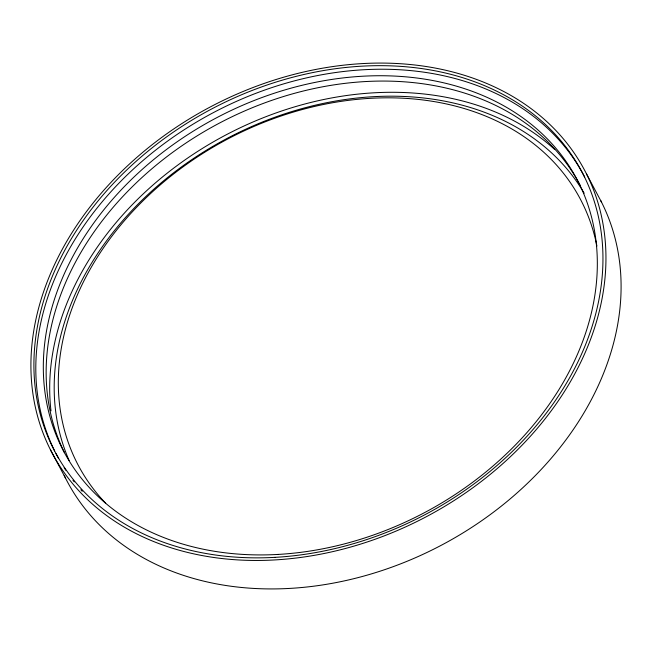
<?xml version="1.0" encoding="UTF-8"?>
<svg xmlns="http://www.w3.org/2000/svg" width="652" height="652" viewBox="0 0 652 652"><rect width="100%" height="100%" fill="white"/><g stroke="black" fill="none" stroke-linecap="round" stroke-linejoin="round"><path stroke-width="0.98" d="M586.458 173.831A301.46 231.607 -28 0 1 274.541 559.946A301.46 231.607 -28 0 1 94.287 201.525A301.46 231.607 -28 0 1 586.458 173.831L601.6 202.299M50.4 449.701L65.542 478.169M600.688 200.514A301.46 231.607 -28 0 1 437.06 547.468A301.46 231.607 -28 0 1 64.214 475.479M105.681 503.262A284.142 218.298 -28 0 1 228.909 138.379A284.142 218.298 -28 0 1 596.906 246.073M69.136 460.532A290.442 223.139 -28 0 1 229.773 137.018A290.442 223.139 -28 0 1 584.176 193.22M64.483 452.667A290.442 223.139 -28 0 1 222.316 121.59A290.442 223.139 -28 0 1 580.484 185.991M82.209 491.306A298.306 229.186 -28 0 1 80.832 489.774M74.238 481.877A298.306 229.186 -28 0 1 72.967 480.255M65.803 470.239A298.306 229.186 -28 0 1 64.124 467.671M58.395 458.063A298.306 229.186 -28 0 1 56.007 453.613M54.654 450.931A298.306 229.186 -28 0 1 216.749 110.856A298.306 229.186 -28 0 1 584.64 177.034M50.986 410.899A295.16 226.766 -28 0 1 228.159 133.766A295.16 226.766 -28 0 1 554.73 149.52M278.037 554.428A290.442 223.139 -28 0 0 578.552 182.43A290.442 223.139 -28 0 0 104.377 209.113A290.442 223.139 -28 0 0 278.037 554.428M275.005 557.354A298.306 229.186 -28 0 0 583.662 175.274A298.306 229.186 -28 0 0 96.626 202.674A298.306 229.186 -28 0 0 275.005 557.354"/></g></svg>
